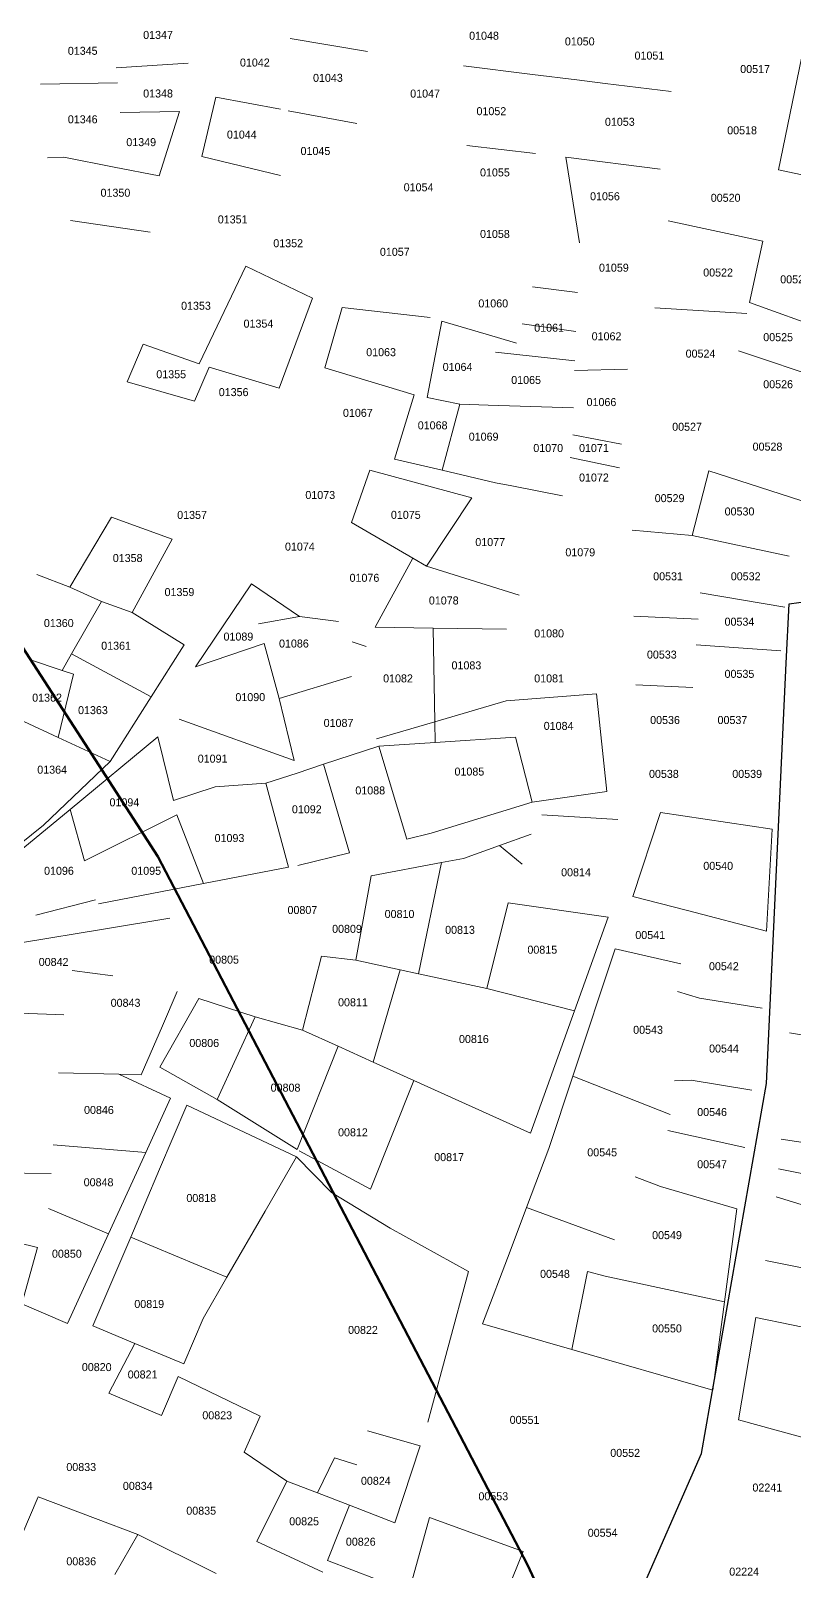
# Model space of a CAD drawing. Header units: metres. Extents: x 245232 to 248406, y 1633796 to 1637634.
# Drawn here: x 246687.4 to 246830.5, y 1634356.2 to 1634645 of the extents above; entities that cross this region are included whole.
import ezdxf
from ezdxf.enums import TextEntityAlignment as Align

# ---------------------------------------------------------------- set-up
doc = ezdxf.new("R2010")
doc.units = ezdxf.units.M
doc.header["$MEASUREMENT"] = 0
doc.layers.add('historique_numero_parcelle', color=7, linetype='Continuous')
doc.layers.add('limites_sections', color=7, linetype='Continuous')
doc.layers.add('Limites_Communes', color=7, linetype='Continuous', lineweight=211, plot=False)
doc.layers.add('LIMITES_PARCELLES', color=7, linetype='Continuous', lineweight=0, true_color=0xffffff)
doc.styles.add('Style-FANCY', font='FANCY.shx')

msp = doc.modelspace()

# ---------------------------------------------------------------- linework, layer by layer
at = {"layer": 'Limites_Communes', "color": 210, "lineweight": 80, "flags": 128}
msp.add_lwpolyline([(247659.165, 1633895.42), (247213.478, 1634048.88), (247151.565, 1634067.93), (246867.429, 1634166.062), (246849.765, 1634193.477), (246825.985, 1634236.35), (246816.43, 1634263.982), (246794.734, 1634326.82), (246780.479, 1634357.367), (246711.198, 1634490.176), (246697.499, 1634511.358), (246685.13, 1634530.485)], dxfattribs=at)
at = {"layer": 'limites_parcelles'}
for p, q in [((246736.028, 1634643.53), (246750.473, 1634641.11)), ((246827.505, 1634618.937), (246832.237, 1634641.977)), ((246703.393, 1634638.064), (246716.895, 1634638.914)), ((246768.483, 1634638.391), (246781.427, 1634636.799)), ((246703.651, 1634635.236), (246689.206, 1634634.975)), ((246781.427, 1634636.799), (246789.726, 1634635.779)), ((246789.726, 1634635.779), (246795.035, 1634635.126)), ((246795.035, 1634635.126), (246807.425, 1634633.602)), ((246719.431, 1634621.437), (246722.04, 1634632.543)), ((246722.04, 1634632.543), (246734.165, 1634630.268)), ((246704.158, 1634629.672), (246715.287, 1634629.864)), ((246715.287, 1634629.864), (246711.425, 1634617.781)), ((246748.511, 1634627.575), (246735.647, 1634629.989)), ((246781.965, 1634621.953), (246769.129, 1634623.489)), ((246693.593, 1634621.299), (246690.524, 1634621.193)), ((246703, 1634619.443), (246693.593, 1634621.299)), ((246734.185, 1634617.879), (246719.431, 1634621.437)), ((246805.314, 1634619.064), (246787.68, 1634621.318)), ((246787.68, 1634621.318), (246790.22, 1634605.231)), ((246711.425, 1634617.781), (246703, 1634619.443)), ((246843.834, 1634615.476), (246827.505, 1634618.937)), ((246709.786, 1634607.223), (246694.863, 1634609.445)), ((246806.863, 1634609.363), (246824.567, 1634605.522)), ((246824.567, 1634605.522), (246822.049, 1634594.023)), ((246718.971, 1634582.564), (246727.669, 1634600.872)), ((246727.669, 1634600.872), (246740.203, 1634594.836)), ((246740.203, 1634594.836), (246733.916, 1634578.013)), ((246789.85, 1634595.937), (246781.436, 1634596.976)), ((246742.488, 1634581.782), (246745.716, 1634593.121)), ((246745.716, 1634593.121), (246762.226, 1634591.216)), ((246821.6, 1634591.975), (246804.327, 1634593.04)), ((246822.049, 1634594.023), (246838.264, 1634588.22)), ((246761.653, 1634576.249), (246764.395, 1634590.578)), ((246764.395, 1634590.578), (246774.839, 1634587.506)), ((246779.493, 1634590.02), (246789.559, 1634588.619)), ((246705.447, 1634579.177), (246708.425, 1634586.242)), ((246708.425, 1634586.242), (246718.971, 1634582.564)), ((246774.839, 1634587.506), (246778.419, 1634586.453)), ((246774.464, 1634584.767), (246789.341, 1634583.137)), ((246836.432, 1634579.5), (246820.004, 1634584.979)), ((246720.793, 1634581.929), (246718.043, 1634575.575)), ((246733.916, 1634578.013), (246720.793, 1634581.929)), ((246759.211, 1634576.762), (246742.488, 1634581.782)), ((246789.268, 1634581.313), (246799.215, 1634581.532)), ((246718.043, 1634575.575), (246705.447, 1634579.177)), ((246755.559, 1634564.704), (246759.211, 1634576.762)), ((246767.784, 1634574.963), (246761.653, 1634576.249)), ((246767.784, 1634574.963), (246764.461, 1634562.61)), ((246767.784, 1634574.963), (246773.1, 1634574.796)), ((246773.1, 1634574.796), (246789.106, 1634574.295)), ((246798.086, 1634567.463), (246788.99, 1634569.256)), ((246747.517, 1634552.79), (246750.93, 1634562.591)), ((246750.93, 1634562.591), (246770.032, 1634557.415)), ((246764.461, 1634562.61), (246755.559, 1634564.704)), ((246774.45, 1634560.259), (246764.461, 1634562.61)), ((246797.733, 1634563.055), (246788.453, 1634564.978)), ((246811.334, 1634550.356), (246814.451, 1634562.472)), ((246814.451, 1634562.472), (246831.691, 1634556.949)), ((246777.568, 1634559.649), (246774.45, 1634560.259)), ((246787.064, 1634557.79), (246777.568, 1634559.649)), ((246770.032, 1634557.415), (246761.54, 1634544.588)), ((246694.731, 1634540.693), (246702.536, 1634553.79)), ((246702.536, 1634553.79), (246713.913, 1634549.689)), ((246758.967, 1634546.093), (246747.517, 1634552.79)), ((246800.116, 1634551.389), (246811.334, 1634550.356)), ((246713.913, 1634549.689), (246706.373, 1634535.931)), ((246811.334, 1634550.356), (246811.334, 1634550.356)), ((246829.494, 1634546.498), (246811.334, 1634550.356)), ((246751.934, 1634533.179), (246758.967, 1634546.093)), ((246761.54, 1634544.588), (246758.967, 1634546.093)), ((246688.513, 1634543.075), (246694.731, 1634540.693)), ((246761.54, 1634544.588), (246778.896, 1634539.191)), ((246694.731, 1634540.693), (246700.659, 1634538)), ((246718.241, 1634525.746), (246728.757, 1634541.328)), ((246728.757, 1634541.328), (246737.752, 1634535.19)), ((246828.674, 1634536.958), (246812.863, 1634539.622)), ((246695.05, 1634528.158), (246700.659, 1634538)), ((246700.659, 1634538), (246706.373, 1634535.931)), ((246706.373, 1634535.931), (246716.162, 1634529.845)), ((246730.081, 1634533.82), (246737.752, 1634535.19)), ((246737.752, 1634535.19), (246745.055, 1634534.238)), ((246800.393, 1634535.251), (246812.467, 1634534.683)), ((246762.816, 1634533.007), (246751.934, 1634533.179)), ((246762.816, 1634533.007), (246763.105, 1634515.449)), ((246776.519, 1634532.791), (246762.816, 1634533.007)), ((246693.278, 1634525.049), (246695.05, 1634528.158)), ((246695.05, 1634528.158), (246709.967, 1634520.11)), ((246716.162, 1634529.845), (246709.967, 1634520.11)), ((246731.095, 1634530.11), (246718.241, 1634525.746)), ((246733.917, 1634519.797), (246731.095, 1634530.11)), ((246747.595, 1634530.427), (246750.241, 1634529.581)), ((246827.979, 1634528.715), (246812.081, 1634529.867)), ((246693.278, 1634525.049), (246687.12, 1634527.117)), ((246695.367, 1634524.348), (246693.278, 1634525.049)), ((246692.501, 1634512.522), (246695.367, 1634524.348)), ((246733.917, 1634519.797), (246747.52, 1634523.904)), ((246811.44, 1634521.887), (246800.746, 1634522.342)), ((246709.967, 1634520.11), (246702.272, 1634508.017)), ((246736.727, 1634508.172), (246733.917, 1634519.797)), ((246763.105, 1634515.449), (246776.462, 1634519.4)), ((246776.462, 1634519.4), (246793.421, 1634520.691)), ((246793.421, 1634520.691), (246795.326, 1634502.382)), ((246686.102, 1634515.472), (246692.501, 1634512.522)), ((246715.21, 1634515.928), (246736.727, 1634508.172)), ((246752.185, 1634512.218), (246763.105, 1634515.449)), ((246763.105, 1634515.449), (246763.169, 1634511.557)), ((246702.272, 1634508.017), (246692.501, 1634512.522)), ((246694.747, 1634499.011), (246711.197, 1634512.611)), ((246711.197, 1634512.611), (246714.114, 1634500.67)), ((246752.636, 1634510.867), (246742.268, 1634507.471)), ((246752.636, 1634510.867), (246763.169, 1634511.557)), ((246757.859, 1634493.45), (246752.636, 1634510.867)), ((246763.169, 1634511.557), (246778.225, 1634512.543)), ((246778.225, 1634512.543), (246781.356, 1634500.371)), ((246702.272, 1634508.017), (246689.757, 1634496.032)), ((246731.456, 1634503.922), (246737.29, 1634505.84)), ((246737.29, 1634505.84), (246742.268, 1634507.471)), ((246742.268, 1634507.471), (246747.146, 1634490.863)), ((246714.114, 1634500.67), (246721.954, 1634503.271)), ((246721.954, 1634503.271), (246731.456, 1634503.922)), ((246735.666, 1634488.177), (246731.456, 1634503.922)), ((246795.326, 1634502.382), (246781.356, 1634500.371)), ((246685.894, 1634491.692), (246694.747, 1634499.011)), ((246694.747, 1634499.011), (246697.474, 1634489.379)), ((246781.356, 1634500.371), (246762.412, 1634494.55)), ((246689.757, 1634496.032), (246683.036, 1634490.635)), ((246697.474, 1634489.379), (246714.761, 1634498.022)), ((246714.761, 1634498.022), (246719.776, 1634485.116)), ((246783.178, 1634498.018), (246797.381, 1634497.146)), ((246800.193, 1634482.703), (246805.414, 1634498.431)), ((246805.414, 1634498.431), (246826.299, 1634495.344)), ((246762.412, 1634494.55), (246757.859, 1634493.45)), ((246775.242, 1634492.263), (246781.188, 1634494.394)), ((246826.299, 1634495.344), (246825.244, 1634476.21)), ((246747.146, 1634490.863), (246737.435, 1634488.517)), ((246768.488, 1634489.843), (246775.242, 1634492.263)), ((246779.494, 1634488.729), (246775.242, 1634492.263)), ((246719.776, 1634485.116), (246735.666, 1634488.177)), ((246751.181, 1634486.563), (246764.369, 1634489.062)), ((246764.369, 1634489.062), (246760.045, 1634468.203)), ((246764.369, 1634489.062), (246768.488, 1634489.843)), ((246719.776, 1634485.116), (246700.076, 1634481.321)), ((246748.273, 1634470.738), (246751.181, 1634486.563)), ((246699.547, 1634482.062), (246688.328, 1634479.204)), ((246810.48, 1634480.037), (246800.193, 1634482.703)), ((246772.827, 1634465.446), (246776.848, 1634481.533)), ((246776.848, 1634481.533), (246776.848, 1634481.533)), ((246776.848, 1634481.533), (246795.605, 1634478.827)), ((246795.605, 1634478.827), (246789.281, 1634461.242)), ((246825.244, 1634476.21), (246810.48, 1634480.037)), ((246685.832, 1634474.074), (246701.02, 1634476.576)), ((246701.02, 1634476.576), (246713.455, 1634478.625)), ((246738.325, 1634457.641), (246741.897, 1634471.531)), ((246741.897, 1634471.531), (246748.273, 1634470.738)), ((246748.273, 1634470.738), (246756.634, 1634468.938)), ((246789.001, 1634448.991), (246796.932, 1634472.881)), ((246796.932, 1634472.881), (246809.236, 1634470.087)), ((246695.145, 1634468.833), (246702.759, 1634467.837)), ((246751.55, 1634451.653), (246756.634, 1634468.938)), ((246756.634, 1634468.938), (246760.045, 1634468.203)), ((246760.045, 1634468.203), (246772.827, 1634465.446)), ((246714.831, 1634464.867), (246712.055, 1634458.442)), ((246772.827, 1634465.446), (246789.281, 1634461.242)), ((246812.713, 1634463.66), (246808.585, 1634464.877)), ((246711.55, 1634450.685), (246718.852, 1634463.597)), ((246718.852, 1634463.597), (246729.454, 1634460.112)), ((246824.447, 1634461.742), (246812.713, 1634463.66)), ((246693.563, 1634460.488), (246685.411, 1634460.826)), ((246722.34, 1634444.642), (246729.454, 1634460.112)), ((246729.454, 1634460.112), (246738.325, 1634457.641)), ((246789.281, 1634461.242), (246781.033, 1634438.306)), ((246712.055, 1634458.442), (246708.092, 1634449.272)), ((246738.325, 1634457.641), (246744.968, 1634454.633)), ((246850.248, 1634453.725), (246829.553, 1634457.134)), ((246744.968, 1634454.633), (246737.296, 1634435.269)), ((246744.968, 1634454.633), (246751.55, 1634451.653)), ((246722.34, 1634444.642), (246711.55, 1634450.685)), ((246759.179, 1634448.2), (246751.55, 1634451.653)), ((246703.871, 1634449.373), (246692.613, 1634449.644)), ((246703.871, 1634449.373), (246713.561, 1634444.864)), ((246708.092, 1634449.272), (246703.871, 1634449.373)), ((246759.179, 1634448.2), (246751.069, 1634427.852)), ((246781.033, 1634438.306), (246759.179, 1634448.2)), ((246784.499, 1634435.429), (246789.001, 1634448.991)), ((246789.001, 1634448.991), (246807.197, 1634441.821)), ((246808.03, 1634448.102), (246811.125, 1634448.261)), ((246811.125, 1634448.261), (246822.537, 1634446.387)), ((246713.561, 1634444.864), (246708.922, 1634434.694)), ((246722.335, 1634444.631), (246722.34, 1634444.642)), ((246737.296, 1634435.269), (246722.335, 1634444.631)), ((246711.534, 1634431.562), (246716.661, 1634443.6)), ((246716.661, 1634443.6), (246737.161, 1634433.857)), ((246821.196, 1634435.606), (246806.797, 1634438.8)), ((246708.922, 1634434.694), (246691.596, 1634436.131)), ((246780.312, 1634424.381), (246784.499, 1634435.429)), ((246827.982, 1634437.228), (246847.576, 1634434.172)), ((246708.922, 1634434.694), (246701.96, 1634419.432)), ((246731.297, 1634423.692), (246737.161, 1634433.857)), ((246737.161, 1634433.857), (246743.723, 1634427.19)), ((246751.069, 1634427.852), (246737.691, 1634435.021)), ((246670.698, 1634431), (246691.19, 1634430.731)), ((246706.119, 1634418.846), (246711.534, 1634431.562)), ((246805.41, 1634428.338), (246800.648, 1634430.164)), ((246827.539, 1634431.624), (246847.131, 1634427.717)), ((246743.723, 1634427.19), (246754.73, 1634420.522)), ((246819.683, 1634424.147), (246805.41, 1634428.338)), ((246690.7, 1634424.224), (246701.96, 1634419.432)), ((246777.202, 1634416.175), (246780.312, 1634424.381)), ((246780.312, 1634424.381), (246796.779, 1634418.355)), ((246817.376, 1634406.717), (246819.683, 1634424.147)), ((246846.624, 1634420.361), (246827.067, 1634426.356)), ((246667.652, 1634422.009), (246688.667, 1634416.913)), ((246724.152, 1634411.308), (246731.297, 1634423.692)), ((246694.299, 1634402.636), (246701.96, 1634419.432)), ((246699.022, 1634402.182), (246706.119, 1634418.846)), ((246706.119, 1634418.846), (246718.724, 1634413.577)), ((246754.73, 1634420.522), (246769.441, 1634412.373)), ((246688.667, 1634416.913), (246685.726, 1634406.341)), ((246772.059, 1634402.607), (246777.202, 1634416.175)), ((246718.724, 1634413.577), (246724.152, 1634411.308)), ((246769.441, 1634412.373), (246761.821, 1634384.116)), ((246791.741, 1634412.394), (246788.754, 1634397.793)), ((246795.039, 1634411.537), (246791.741, 1634412.394)), ((246825.058, 1634414.44), (246845.111, 1634410.452)), ((246724.152, 1634411.308), (246719.699, 1634403.589)), ((246817.376, 1634406.717), (246795.039, 1634411.537)), ((246817.376, 1634406.717), (246815.187, 1634390.172)), ((246685.726, 1634406.341), (246694.299, 1634402.636)), ((246719.699, 1634403.589), (246716.043, 1634395.09)), ((246820.03, 1634384.602), (246823.261, 1634403.775)), ((246823.261, 1634403.775), (246843.449, 1634399.564)), ((246706.904, 1634398.898), (246699.022, 1634402.182)), ((246788.754, 1634397.793), (246772.059, 1634402.607)), ((246701.988, 1634389.584), (246706.904, 1634398.898)), ((246716.043, 1634395.09), (246706.904, 1634398.898)), ((246815.187, 1634390.172), (246788.754, 1634397.793)), ((246715.027, 1634392.73), (246711.867, 1634385.386)), ((246730.387, 1634385.277), (246715.027, 1634392.73)), ((246711.867, 1634385.386), (246701.988, 1634389.584)), ((246727.373, 1634378.541), (246730.387, 1634385.277)), ((246841.049, 1634378.8), (246820.03, 1634384.602)), ((246750.496, 1634382.499), (246760.367, 1634379.723)), ((246735.362, 1634373.109), (246727.373, 1634378.541)), ((246760.367, 1634379.723), (246755.594, 1634365.299)), ((246744.278, 1634377.472), (246741.115, 1634370.888)), ((246748.511, 1634376.149), (246744.278, 1634377.472)), ((246729.762, 1634361.788), (246735.362, 1634373.109)), ((246741.115, 1634370.888), (246735.362, 1634373.109)), ((246685.735, 1634362.949), (246688.771, 1634370.153)), ((246688.771, 1634370.153), (246699.503, 1634366.069)), ((246747.089, 1634368.582), (246741.115, 1634370.888)), ((246699.503, 1634366.069), (246707.422, 1634363.055)), ((246747.089, 1634368.582), (246743.001, 1634358.219)), ((246755.594, 1634365.299), (246747.089, 1634368.582)), ((246757.071, 1634348.026), (246762.138, 1634366.264)), ((246762.138, 1634366.264), (246779.666, 1634359.89)), ((246707.422, 1634363.055), (246703.116, 1634355.61)), ((246707.422, 1634363.055), (246722.133, 1634355.752)), ((246742.125, 1634355.999), (246729.762, 1634361.788)), ((246743.001, 1634358.219), (246752.087, 1634354.701)), ((246779.666, 1634359.89), (246774.679, 1634347.621))]:
    msp.add_line(p, q, dxfattribs=at)
at = {"layer": 'limites_sections'}
for p, q in [((246829.497, 1634537.564), (246848.547, 1634540.21)), ((246828.968, 1634526.452), (246829.497, 1634537.564)), ((246825.264, 1634447.606), (246828.968, 1634526.452)), ((246813.093, 1634378.285), (246825.264, 1634447.606)), ((246739.265, 1634210.098), (246813.093, 1634378.285))]:
    msp.add_line(p, q, dxfattribs=at)

# ---------------------------------------------------------------- texts
at = {"layer": 'historique_numero_parcelle', "style": 'Style-FANCY'}
for s, p in [('01347', (246711.24, 1634644.21)), ('01048', (246772.325, 1634644.059)), ('01050', (246790.266, 1634642.995)), ('01345', (246697.12, 1634641.233)), ('01051', (246803.324, 1634640.337)), ('01042', (246729.376, 1634639.035)), ('00517', (246823.13, 1634637.815)), ('01043', (246743.071, 1634636.164)), ('01348', (246711.24, 1634633.232)), ('01047', (246761.284, 1634633.213)), ('01346', (246697.12, 1634628.394)), ('01052', (246773.705, 1634629.917)), ('01044', (246726.934, 1634625.531)), ('01053', (246797.777, 1634627.924)), ('00518', (246820.688, 1634626.332)), ('01349', (246708.081, 1634624.115)), ('01045', (246740.735, 1634622.448)), ('01055', (246774.368, 1634618.434)), ('01350', (246703.251, 1634614.625)), ('01054', (246760.063, 1634615.643)), ('01056', (246794.99, 1634613.968)), ('00520', (246817.61, 1634613.679)), ('01351', (246725.22, 1634609.625)), ('01352', (246735.623, 1634605.159)), ('01058', (246774.368, 1634606.898)), ('01057', (246755.604, 1634603.549)), ('01059', (246796.662, 1634600.572)), ('00522', (246816.19, 1634599.671)), ('00523', (246830.627, 1634598.395)), ('01353', (246718.346, 1634593.437)), ('01060', (246774.056, 1634593.88)), ('01354', (246730.05, 1634590.087)), ('01061', (246784.526, 1634589.319)), ('01062', (246795.289, 1634587.713)), ('00525', (246827.443, 1634587.549)), ('01063', (246753.037, 1634584.736)), ('01064', (246767.368, 1634581.971)), ('00524', (246812.899, 1634584.466)), ('01355', (246713.701, 1634580.598)), ('01065', (246780.214, 1634579.526)), ('01356', (246725.405, 1634577.249)), ('00526', (246827.443, 1634578.724)), ('01067', (246748.684, 1634573.359)), ('01066', (246794.333, 1634575.379)), ('01068', (246762.697, 1634571.02)), ('00527', (246810.377, 1634570.75)), ('01069', (246772.252, 1634568.893)), ('01070', (246784.354, 1634566.767)), ('01071', (246792.926, 1634566.767)), ('00528', (246825.452, 1634567.029)), ('01072', (246792.926, 1634561.238)), ('01073', (246741.636, 1634557.96)), ('00529', (246807.105, 1634557.368)), ('01357', (246717.615, 1634554.223)), ('01075', (246757.666, 1634554.238)), ('00530', (246820.209, 1634554.877)), ('01074', (246737.814, 1634548.284)), ('01077', (246773.484, 1634549.135)), ('01079', (246790.364, 1634547.221)), ('01358', (246705.543, 1634546.142)), ('01076', (246749.916, 1634542.436)), ('00531', (246806.817, 1634542.718)), ('00532', (246821.361, 1634542.718)), ('01359', (246715.249, 1634539.762)), ('01078', (246764.779, 1634538.183)), ('01360', (246692.637, 1634533.956)), ('00534', (246820.193, 1634534.212)), ('01089', (246726.296, 1634531.418)), ('01086', (246736.699, 1634530.116)), ('01080', (246784.525, 1634532.016)), ('01361', (246703.374, 1634529.703)), ('00533', (246805.649, 1634528.045)), ('01083', (246769.025, 1634526.022)), ('00535', (246820.193, 1634524.43)), ('01082', (246756.206, 1634523.577)), ('01081', (246784.525, 1634523.577)), ('01362', (246690.438, 1634519.967)), ('01090', (246728.525, 1634520.068)), ('01363', (246699.037, 1634517.628)), ('00536', (246806.247, 1634515.778)), ('00537', (246818.88, 1634515.778)), ('01087', (246745.06, 1634515.23)), ('01084', (246786.303, 1634514.672)), ('01091', (246721.465, 1634508.532)), ('01364', (246691.393, 1634506.464)), ('01085', (246769.583, 1634506.113)), ('00538', (246806.034, 1634505.677)), ('00539', (246821.64, 1634505.677)), ('01088', (246751.005, 1634502.577)), ('01094', (246704.931, 1634500.345)), ('01092', (246739.115, 1634499.042)), ('01093', (246724.624, 1634493.646)), ('01096', (246692.669, 1634487.506)), ('01095', (246709.018, 1634487.506)), ('00814', (246789.563, 1634487.231)), ('00540', (246816.212, 1634488.439)), ('00807', (246738.288, 1634480.161)), ('00810', (246756.494, 1634479.417)), ('00809', (246746.648, 1634476.626)), ('00813', (246767.827, 1634476.439)), ('00541', (246803.473, 1634475.467)), ('00815', (246783.247, 1634472.718)), ('00842', (246691.666, 1634470.419)), ('00805', (246723.611, 1634470.857)), ('00542', (246817.274, 1634469.62)), ('00843', (246705.149, 1634462.763)), ('00811', (246747.762, 1634462.856)), ('00543', (246803.068, 1634457.698)), ('00806', (246719.895, 1634455.228)), ('00816', (246770.428, 1634455.972)), ('00544', (246817.294, 1634454.189)), ('00808', (246735.129, 1634446.854)), ('00846', (246700.159, 1634442.668)), ('00546', (246815.064, 1634442.281)), ('00812', (246747.762, 1634438.481)), ('00545', (246794.469, 1634434.732)), ('00817', (246765.783, 1634433.83)), ('00547', (246815.064, 1634432.499)), ('00848', (246700.093, 1634429.118)), ('00818', (246719.338, 1634426.166)), ('00549', (246806.615, 1634419.206)), ('00850', (246694.148, 1634415.721)), ('00548', (246785.621, 1634411.95)), ('00819', (246709.584, 1634406.303)), ('00822', (246749.64, 1634401.432)), ('00550', (246806.615, 1634401.716)), ('00820', (246699.745, 1634394.468)), ('00821', (246708.344, 1634393.085)), ('00823', (246722.33, 1634385.43)), ('00551', (246779.92, 1634384.574)), ('00552', (246798.777, 1634378.387)), ('00833', (246696.845, 1634375.734)), ('00834', (246707.435, 1634372.199)), ('00824', (246752.055, 1634373.149)), ('02241', (246825.417, 1634371.889)), ('00553', (246774.068, 1634370.247)), ('00835', (246719.325, 1634367.547)), ('00825', (246738.613, 1634365.56)), ('00554', (246794.551, 1634363.409)), ('00826', (246749.229, 1634361.733)), ('00836', (246696.845, 1634358.058)), ('02224', (246821.079, 1634356.125))]:
    msp.add_text(s, height=1.5, dxfattribs=at).set_placement(p, align=Align.MIDDLE_CENTER)

doc.saveas('drawing.dxf')
